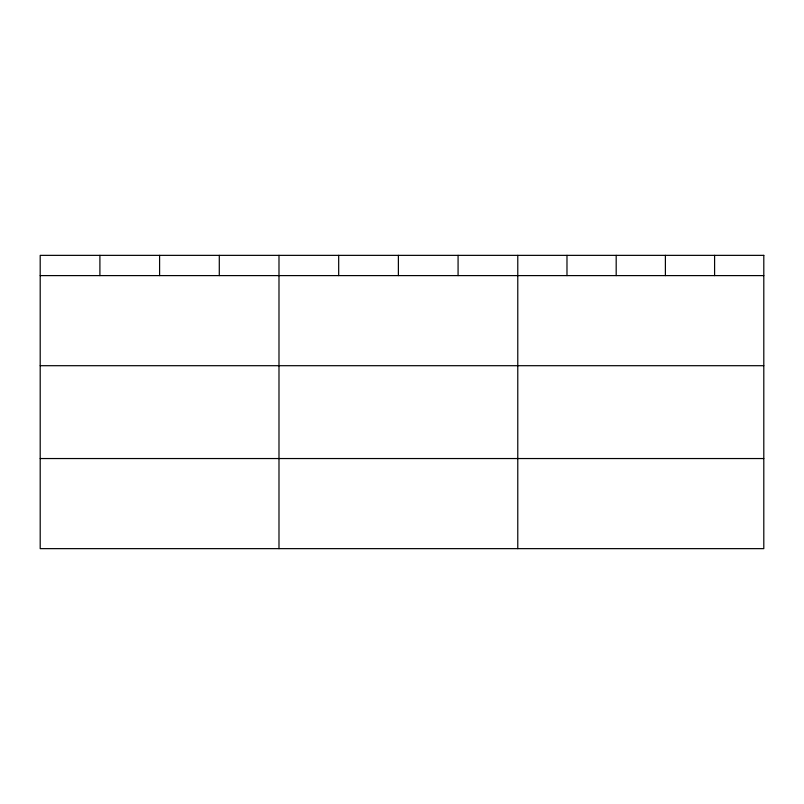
<?xml version="1.0" encoding="UTF-8"?>
<svg xmlns="http://www.w3.org/2000/svg" width="804" height="804" viewBox="0 0 804 804"><rect width="100%" height="100%" fill="white"/><g stroke="black" fill="none" stroke-linecap="round" stroke-linejoin="round"><path stroke-width="1.21" d="M40.2 275.601L763.8 275.601M40.2 365.699L763.8 365.699M40.2 458.541L763.8 458.541M714.595 255.36L714.595 275.601M665.39 255.36L665.39 275.601M616.186 255.36L616.186 275.601M566.981 255.36L566.981 275.601M517.776 255.36L517.776 548.64M458.079 255.36L458.079 275.601M398.382 255.36L398.382 275.601M338.685 255.36L338.685 275.601M278.988 255.36L278.988 548.64M219.291 255.36L219.291 275.601M159.594 255.36L159.594 275.601M99.897 255.36L99.897 275.601M763.8 255.36L40.2 255.36L40.2 548.64L763.8 548.64L763.8 255.36"/></g></svg>
